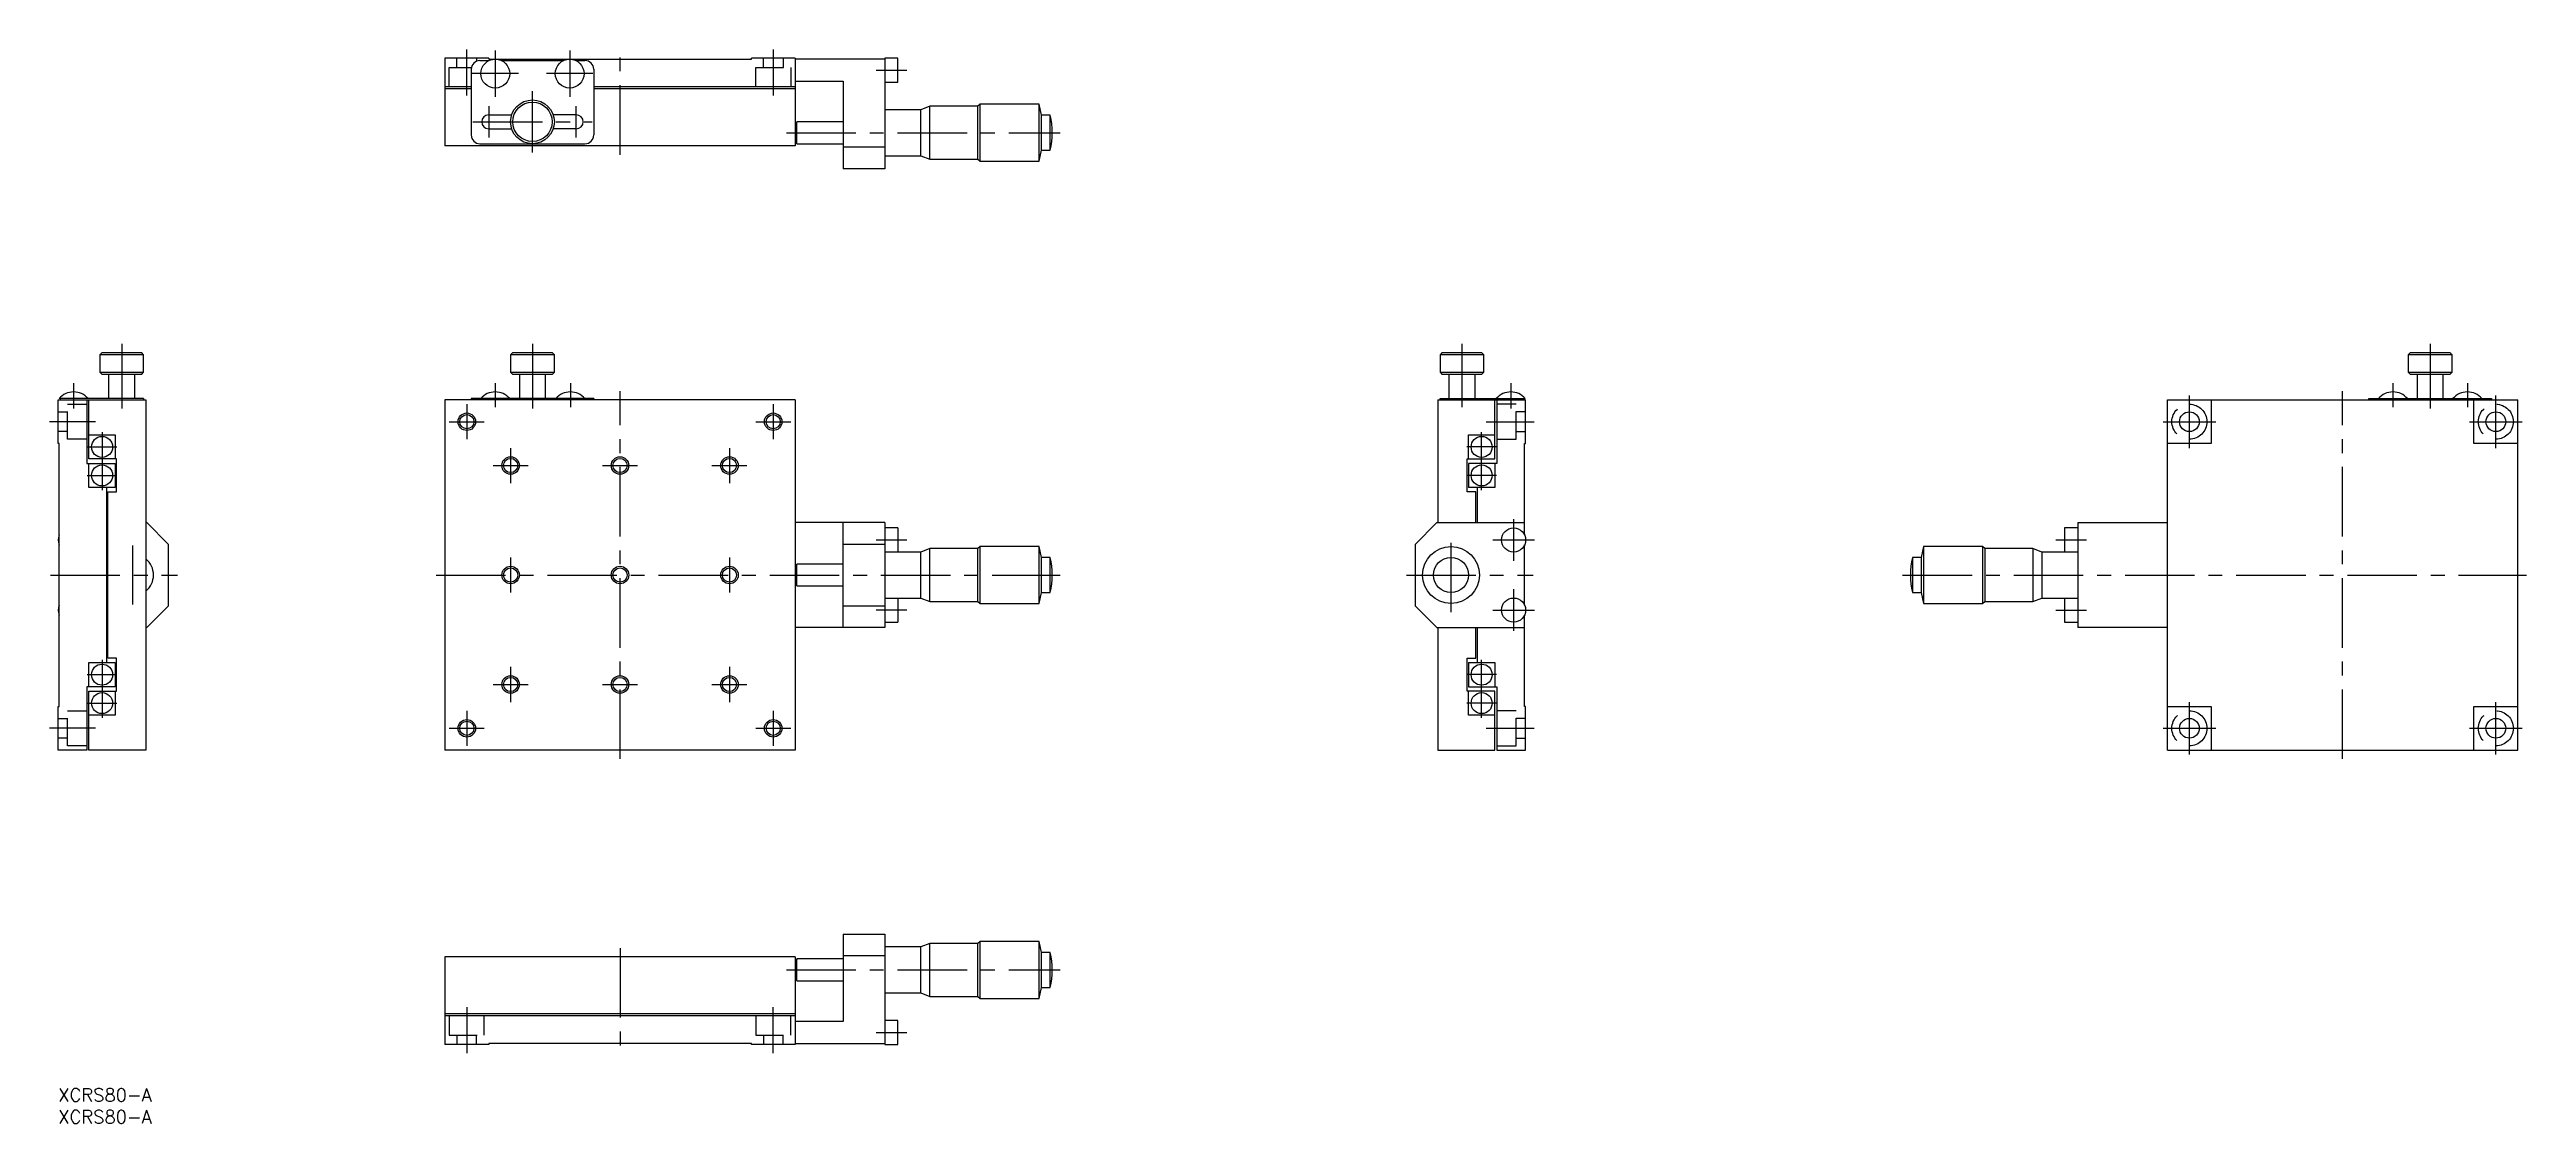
# Model space of a CAD drawing. Extents: x -2 to 564, y -8 to 237.
import ezdxf

# ---------------------------------------------------------------- set-up
doc = ezdxf.new("R2010")
doc.units = 0
doc.header["$LTSCALE"] = 0.5
doc.linetypes.add('CENTER', pattern=[50.8, 31.75, -6.35, 6.35, -6.35])
doc.linetypes.add('DASHED', pattern=[19.05, 12.7, -6.35])
for name, color, linetype in [('MSM_CENTER', 1, 'CENTER'), ('MSM_CONTINUOUS', 7, 'CONTINUOUS'), ('MSM_DASHED', 4, 'DASHED'), ('MSM_NARROW', 5, 'CONTINUOUS'), ('MSM_PART_NUMBER', 7, 'CONTINUOUS')]:
    doc.layers.add(name, color=color, linetype=linetype)
doc.styles.get("Standard").update_dxf_attribs({"font": 'txt.shx', "height": 3, "bigfont": 'bigfont.shx'})

# ---------------------------------------------------------------- blocks, each defined once
blk = doc.blocks.new('*U2')
at = {"layer": 'MSM_PART_NUMBER'}
blk.add_text('XCRS80-A', height=3, dxfattribs=at).set_placement((0, -3))
blk = doc.blocks.new('*U3')
at = {"layer": 'MSM_PART_NUMBER'}
blk.add_text('XCRS80-A', height=3, dxfattribs=at).set_placement((0, -8))

msp = doc.modelspace()

# ---------------------------------------------------------------- linework, layer by layer
at = {"layer": 'MSM_CENTER'}
for p, q in [((93.32, 226.7), (93.32, 237.2)), ((99.82, 237), (99.82, 226.4)), ((116.82, 237), (116.82, 226.4)), ((128.32, 213.2), (128.32, 237)), ((163.32, 237.2), (163.32, 226.7)), ((186.82, 232.5), (193.82, 232.5)), ((105.12, 231.7), (94.52, 231.7)), ((108.32, 213.7), (108.32, 227.7)), ((122.12, 231.7), (111.52, 231.7)), ((94.72, 220.7), (121.92, 220.7)), ((98.32, 224.3), (98.32, 217.1)), ((118.32, 217.1), (118.32, 224.3)), ((166.32, 218.2), (228.83, 218.2)), ((14.5, 170.03), (14.5, 155.22)), ((108.32, 170.03), (108.32, 155.22)), ((320.65, 170.03), (320.65, 155.53)), ((541.83, 170.03), (541.83, 155.22)), ((3.5, 161.03), (3.5, 155.22)), ((99.82, 161.03), (99.82, 155.53)), ((116.97, 161.03), (116.97, 155.53)), ((128.32, 75.22), (128.32, 159.22)), ((331.8, 161.03), (331.8, 155.22)), ((521.83, 75.22), (521.83, 159.22)), ((533.33, 161.03), (533.33, 155.53)), ((550.33, 161.03), (550.33, 155.53)), ((93.32, 156.22), (93.32, 148.22)), ((163.32, 156.22), (163.32, 148.22)), ((486.83, 146.22), (486.83, 158.22)), ((556.83, 146.22), (556.83, 158.22)), ((8.5, 152.22), (-2, 152.22)), ((10, 149.87), (10, 136.58)), ((89.32, 152.22), (97.32, 152.22)), ((159.32, 152.22), (167.32, 152.22)), ((325.15, 136.58), (325.15, 149.87)), ((326.15, 152.22), (337.15, 152.22)), ((480.83, 152.22), (492.83, 152.22)), ((550.83, 152.22), (562.83, 152.22)), ((6.61, 146.47), (13.39, 146.47)), ((99.32, 142.22), (107.32, 142.22)), ((103.32, 146.22), (103.32, 138.22)), ((124.32, 142.22), (132.32, 142.22)), ((149.32, 142.22), (157.32, 142.22)), ((153.32, 146.22), (153.32, 138.22)), ((328.54, 146.47), (321.76, 146.47)), ((6.61, 139.97), (13.39, 139.97)), ((328.54, 139.97), (321.76, 139.97)), ((186.82, 125.22), (193.82, 125.22)), ((318.15, 108.72), (318.15, 125.72)), ((327.7, 125.22), (337.2, 125.22)), ((332.45, 129.97), (332.45, 120.47)), ((456.33, 125.22), (463.33, 125.22)), ((17, 110.47), (17, 123.97)), ((103.32, 121.22), (103.32, 113.22)), ((153.32, 121.22), (153.32, 113.22)), ((-1.8, 117.22), (27.2, 117.22)), ((86.32, 117.22), (228.83, 117.22)), ((307.95, 117.22), (336.95, 117.22)), ((332.45, 113.97), (332.45, 104.47)), ((421.32, 117.22), (563.83, 117.22)), ((193.82, 109.22), (186.82, 109.22)), ((327.7, 109.22), (337.2, 109.22)), ((456.33, 109.22), (463.33, 109.22)), ((10, 97.87), (10, 84.58)), ((103.32, 96.22), (103.32, 88.22)), ((153.32, 96.22), (153.32, 88.22)), ((325.15, 84.58), (325.15, 97.87)), ((6.61, 94.47), (13.39, 94.47)), ((99.32, 92.22), (107.32, 92.22)), ((124.32, 92.22), (132.32, 92.22)), ((149.32, 92.22), (157.32, 92.22)), ((328.54, 94.47), (321.76, 94.47)), ((6.61, 87.97), (13.39, 87.97)), ((93.32, 86.22), (93.32, 78.22)), ((163.32, 86.22), (163.32, 78.22)), ((328.54, 87.97), (321.76, 87.97)), ((486.83, 76.22), (486.83, 88.22)), ((556.83, 76.22), (556.83, 88.22)), ((8.5, 82.22), (-2, 82.22)), ((89.32, 82.22), (97.32, 82.22)), ((159.32, 82.22), (167.32, 82.22)), ((326.15, 82.22), (337.15, 82.22)), ((480.83, 82.22), (492.83, 82.22)), ((550.83, 82.22), (562.83, 82.22)), ((128.32, 32.05), (128.32, 8.25)), ((166.32, 27.05), (228.83, 27.05)), ((93.32, 18.55), (93.32, 8.05)), ((163.32, 8.05), (163.32, 18.55)), ((186.82, 12.75), (193.82, 12.75))]:
    msp.add_line(p, q, dxfattribs=at)
at = {"layer": 'MSM_CONTINUOUS'}
for p, q in [((88.32, 235.2), (88.32, 215.2)), ((98.32, 235.2), (88.32, 235.2)), ((94.32, 232.7), (94.32, 217.7)), ((96.32, 234.7), (98.45, 234.7)), ((98.32, 235.2), (98.32, 235)), ((98.32, 235), (158.32, 235)), ((101.2, 234.7), (115.45, 234.7)), ((118.2, 234.7), (120.32, 234.7)), ((122.32, 232.7), (122.32, 217.7)), ((158.32, 235), (158.32, 235.2)), ((168.32, 235.2), (158.32, 235.2)), ((168.32, 235.2), (168.32, 215.2)), ((188.82, 235), (168.32, 235)), ((188.82, 235.25), (188.82, 210)), ((191.82, 235.25), (188.82, 235.25)), ((191.82, 229.75), (191.82, 235.25)), ((94.32, 228.7), (88.32, 228.7)), ((94.32, 228.2), (88.32, 228.2)), ((168.32, 228.7), (122.32, 228.7)), ((168.32, 228.2), (122.32, 228.2)), ((168.32, 230), (179.32, 230)), ((179.32, 230), (179.32, 210)), ((188.82, 229.75), (191.82, 229.75)), ((98.32, 222.3), (103.59, 222.3)), ((118.32, 222.3), (113.06, 222.3)), ((179.32, 220.7), (168.69, 220.7)), ((168.69, 215.7), (168.69, 220.7)), ((197.07, 223.45), (188.82, 223.45)), ((199.07, 224.25), (197.07, 223.45)), ((197.07, 212.95), (197.07, 223.45)), ((210.07, 224.25), (199.07, 224.25)), ((199.07, 212.15), (199.07, 224.25)), ((210.57, 224.7), (210.07, 224.25)), ((210.07, 212.15), (210.07, 224.25)), ((224.07, 224.7), (210.57, 224.7)), ((210.57, 211.7), (210.57, 224.7)), ((224.57, 222.2), (224.07, 224.7)), ((224.07, 211.7), (224.07, 224.7)), ((226.57, 222.2), (224.57, 222.2)), ((224.57, 214.2), (224.57, 222.2)), ((226.57, 214.2), (226.57, 222.2)), ((168.32, 215.2), (88.32, 215.2)), ((96.32, 215.7), (120.32, 215.7)), ((98.32, 219.1), (103.59, 219.1)), ((118.32, 219.1), (113.06, 219.1)), ((168.69, 215.7), (179.32, 215.7)), ((179.32, 215), (188.82, 215)), ((188.82, 210), (179.32, 210)), ((188.82, 212.95), (197.07, 212.95)), ((197.07, 212.95), (199.07, 212.15)), ((199.07, 212.15), (210.07, 212.15)), ((210.07, 212.15), (210.57, 211.7)), ((210.57, 211.7), (224.07, 211.7)), ((224.07, 211.7), (224.57, 214.2)), ((224.57, 214.2), (226.57, 214.2)), ((10, 168.03), (9.5, 167.53)), ((19.5, 167.53), (9.5, 167.53)), ((9.5, 167.53), (9.5, 163.53)), ((10, 168.03), (19, 168.03)), ((19.5, 167.53), (19, 168.03)), ((19.5, 163.53), (19.5, 167.53)), ((103.82, 168.03), (103.32, 167.53)), ((113.32, 167.53), (103.32, 167.53)), ((103.32, 167.53), (103.32, 163.53)), ((103.82, 168.03), (112.82, 168.03)), ((113.32, 167.53), (112.82, 168.03)), ((113.32, 163.53), (113.32, 167.53)), ((316.15, 168.03), (315.65, 167.53)), ((325.65, 167.53), (315.65, 167.53)), ((315.65, 167.53), (315.65, 163.53)), ((316.15, 168.03), (325.15, 168.03)), ((325.65, 167.53), (325.15, 168.03)), ((325.65, 163.53), (325.65, 167.53)), ((537.33, 168.03), (536.83, 167.53)), ((546.83, 167.53), (536.83, 167.53)), ((536.83, 167.53), (536.83, 163.53)), ((537.33, 168.03), (546.33, 168.03)), ((546.83, 167.53), (546.33, 168.03)), ((546.83, 163.53), (546.83, 167.53)), ((9.5, 163.53), (19.5, 163.53)), ((9.5, 163.53), (10, 163.03)), ((19, 163.03), (10, 163.03)), ((11.5, 163.03), (11.5, 157.53)), ((17.5, 157.53), (17.5, 163.03)), ((19, 163.03), (19.5, 163.53)), ((103.32, 163.53), (113.32, 163.53)), ((103.32, 163.53), (103.82, 163.03)), ((112.82, 163.03), (103.82, 163.03)), ((105.32, 163.03), (105.32, 157.53)), ((111.32, 157.53), (111.32, 163.03)), ((112.82, 163.03), (113.32, 163.53)), ((315.65, 163.53), (325.65, 163.53)), ((315.65, 163.53), (316.15, 163.03)), ((325.15, 163.03), (316.15, 163.03)), ((317.65, 163.03), (317.65, 157.53)), ((323.65, 157.53), (323.65, 163.03)), ((325.15, 163.03), (325.65, 163.53)), ((536.83, 163.53), (546.83, 163.53)), ((536.83, 163.53), (537.33, 163.03)), ((546.33, 163.03), (537.33, 163.03)), ((538.83, 163.03), (538.83, 157.53)), ((544.83, 157.53), (544.83, 163.03)), ((546.33, 163.03), (546.83, 163.53)), ((0, 147.22), (0, 157.22)), ((0, 157.22), (20, 157.22)), ((19.5, 157.53), (0.2, 157.53)), ((0.5, 157.22), (0.5, 157.53)), ((6.5, 157.22), (6.5, 142.72)), ((7, 143.72), (7, 157.22)), ((19.5, 157.53), (19.5, 157.22)), ((20, 157.22), (20, 77.22)), ((168.32, 157.22), (88.32, 157.22)), ((88.32, 157.22), (88.32, 77.22)), ((94.32, 157.53), (94.32, 157.22)), ((122.32, 157.53), (94.32, 157.53)), ((122.32, 157.53), (122.32, 157.22)), ((168.32, 157.22), (168.32, 77.22)), ((315.15, 157.22), (315.15, 129.22)), ((315.15, 157.22), (335.15, 157.22)), ((315.65, 157.22), (315.65, 157.53)), ((315.65, 157.53), (335.1, 157.53)), ((328.15, 143.72), (328.15, 157.22)), ((328.65, 157.22), (328.65, 142.72)), ((334.65, 157.53), (334.65, 157.22)), ((335.15, 147.22), (335.15, 157.22)), ((481.83, 77.22), (481.83, 157.22)), ((481.83, 157.22), (561.83, 157.22)), ((491.83, 157.22), (491.83, 147.22)), ((527.83, 157.22), (527.83, 157.53)), ((527.83, 157.53), (555.83, 157.53)), ((551.83, 147.22), (551.83, 157.22)), ((555.83, 157.53), (555.83, 157.22)), ((561.83, 77.22), (561.83, 157.22)), ((0.2, 147.22), (0, 147.22)), ((0.2, 87.22), (0.2, 147.22)), ((7, 149.22), (13, 149.22)), ((13, 149.22), (13, 143.72)), ((322.15, 149.22), (328.15, 149.22)), ((322.15, 143.72), (322.15, 149.22)), ((334.95, 126.37), (334.95, 147.22)), ((334.95, 147.22), (335.15, 147.22)), ((491.83, 147.22), (481.83, 147.22)), ((561.83, 147.22), (551.83, 147.22)), ((6.5, 142.72), (13, 142.72)), ((13.3, 143.72), (7, 143.72)), ((7, 137.22), (7, 142.72)), ((13, 142.72), (13, 137.22)), ((13.3, 136.22), (13.3, 143.72)), ((321.85, 143.72), (328.15, 143.72)), ((321.85, 136.22), (321.85, 143.72)), ((322.15, 142.72), (322.15, 137.22)), ((328.65, 142.72), (322.15, 142.72)), ((328.15, 142.72), (328.15, 137.22)), ((13, 137.22), (7, 137.22)), ((11, 137.22), (11, 97.22)), ((11.3, 98.22), (11.3, 136.22)), ((11.3, 136.22), (13.3, 136.22)), ((323.85, 136.22), (321.85, 136.22)), ((328.15, 137.22), (322.15, 137.22)), ((323.85, 129.22), (323.85, 136.22)), ((324.15, 137.22), (324.15, 129.22)), ((11.3, 129.22), (11, 129.22)), ((20.2, 129.22), (20, 129.22)), ((25.2, 124.22), (20.2, 129.22)), ((188.82, 129.22), (168.32, 129.22)), ((179.32, 105.22), (179.32, 129.22)), ((188.82, 129.22), (188.82, 105.22)), ((191.82, 127.97), (188.82, 127.97)), ((191.82, 127.97), (191.82, 122.47)), ((314.95, 129.22), (309.95, 124.22)), ((314.95, 129.22), (334.95, 129.22)), ((458.33, 127.97), (458.33, 122.47)), ((461.33, 127.97), (458.33, 127.97)), ((461.33, 129.22), (481.83, 129.22)), ((461.33, 129.22), (461.33, 105.22)), ((25.2, 110.22), (25.2, 124.22)), ((179.32, 119.72), (168.69, 119.72)), ((168.69, 114.72), (168.69, 119.72)), ((188.82, 124.22), (179.32, 124.22)), ((197.07, 122.47), (188.82, 122.47)), ((199.07, 123.27), (197.07, 122.47)), ((197.07, 111.97), (197.07, 122.47)), ((210.07, 123.27), (199.07, 123.27)), ((199.07, 111.17), (199.07, 123.27)), ((210.57, 123.72), (210.07, 123.27)), ((210.07, 111.17), (210.07, 123.27)), ((224.07, 123.72), (210.57, 123.72)), ((210.57, 110.72), (210.57, 123.72)), ((224.57, 121.22), (224.07, 123.72)), ((224.07, 110.72), (224.07, 123.72)), ((226.57, 121.22), (224.57, 121.22)), ((224.57, 113.22), (224.57, 121.22)), ((226.57, 113.22), (226.57, 121.22)), ((309.95, 124.22), (309.95, 110.22)), ((334.95, 110.37), (334.95, 124.08)), ((425.58, 121.22), (423.58, 121.22)), ((423.58, 121.22), (423.58, 113.22)), ((426.08, 123.72), (425.58, 121.22)), ((425.58, 121.22), (425.58, 113.22)), ((439.58, 123.72), (426.08, 123.72)), ((426.08, 123.72), (426.08, 110.72)), ((440.08, 123.27), (439.58, 123.72)), ((439.58, 123.72), (439.58, 110.72)), ((451.08, 123.27), (440.08, 123.27)), ((440.08, 123.27), (440.08, 111.17)), ((453.08, 122.47), (451.08, 123.27)), ((451.08, 123.27), (451.08, 111.17)), ((461.33, 122.47), (453.08, 122.47)), ((453.08, 122.47), (453.08, 111.97)), ((168.69, 114.72), (179.32, 114.72)), ((224.07, 110.72), (224.57, 113.22)), ((224.57, 113.22), (226.57, 113.22)), ((423.58, 113.22), (425.58, 113.22)), ((425.58, 113.22), (426.08, 110.72)), ((20.2, 105.22), (25.2, 110.22)), ((179.32, 110.22), (188.82, 110.22)), ((188.82, 111.97), (197.07, 111.97)), ((191.82, 111.97), (191.82, 106.47)), ((197.07, 111.97), (199.07, 111.17)), ((199.07, 111.17), (210.07, 111.17)), ((210.07, 111.17), (210.57, 110.72)), ((210.57, 110.72), (224.07, 110.72)), ((309.95, 110.22), (314.95, 105.22)), ((334.95, 87.22), (334.95, 108.08)), ((426.08, 110.72), (439.58, 110.72)), ((439.58, 110.72), (440.08, 111.17)), ((440.08, 111.17), (451.08, 111.17)), ((451.08, 111.17), (453.08, 111.97)), ((453.08, 111.97), (461.33, 111.97)), ((458.33, 111.97), (458.33, 106.47)), ((11.3, 105.22), (11, 105.22)), ((20.2, 105.22), (20, 105.22)), ((188.82, 105.22), (168.32, 105.22)), ((188.82, 106.47), (191.82, 106.47)), ((314.95, 105.22), (334.95, 105.22)), ((315.15, 105.22), (315.15, 77.22)), ((323.85, 98.22), (323.85, 105.22)), ((324.15, 105.22), (324.15, 97.22)), ((458.33, 106.47), (461.33, 106.47)), ((481.83, 105.22), (461.33, 105.22)), ((7, 97.22), (13, 97.22)), ((7, 91.72), (7, 97.22)), ((13.3, 98.22), (11.3, 98.22)), ((13, 97.22), (13, 91.72)), ((13.3, 90.72), (13.3, 98.22)), ((321.85, 90.72), (321.85, 98.22)), ((321.85, 98.22), (323.85, 98.22)), ((322.15, 97.22), (322.15, 91.72)), ((322.15, 97.22), (328.15, 97.22)), ((328.15, 97.22), (328.15, 91.72)), ((13, 91.72), (6.5, 91.72)), ((6.5, 91.72), (6.5, 77.22)), ((7, 77.22), (7, 90.72)), ((7, 90.72), (13.3, 90.72)), ((13, 90.72), (13, 85.22)), ((328.15, 90.72), (321.85, 90.72)), ((322.15, 91.72), (328.65, 91.72)), ((322.15, 85.22), (322.15, 90.72)), ((328.15, 77.22), (328.15, 90.72)), ((328.65, 91.72), (328.65, 77.22)), ((0, 87.22), (0.2, 87.22)), ((0, 77.22), (0, 87.22)), ((13, 85.22), (7, 85.22)), ((328.15, 85.22), (322.15, 85.22)), ((335.15, 87.22), (334.95, 87.22)), ((335.15, 77.22), (335.15, 87.22)), ((481.83, 87.22), (491.83, 87.22)), ((491.83, 87.22), (491.83, 77.22)), ((551.83, 87.22), (561.83, 87.22)), ((551.83, 77.22), (551.83, 87.22)), ((6.5, 77.22), (0, 77.22)), ((20, 77.22), (7, 77.22)), ((168.32, 77.22), (88.32, 77.22)), ((315.15, 77.22), (328.15, 77.22)), ((328.65, 77.22), (335.15, 77.22)), ((481.83, 77.22), (561.83, 77.22)), ((179.32, 35.25), (188.82, 35.25)), ((179.32, 35.25), (179.32, 15.25)), ((188.82, 35.25), (188.82, 10)), ((168.32, 30.05), (88.32, 30.05)), ((88.32, 30.05), (88.32, 10.05)), ((168.32, 30.05), (168.32, 10.05)), ((179.32, 29.55), (168.69, 29.55)), ((168.69, 24.55), (168.69, 29.55)), ((188.82, 30.25), (179.32, 30.25)), ((197.07, 32.3), (188.82, 32.3)), ((199.07, 33.1), (197.07, 32.3)), ((197.07, 21.8), (197.07, 32.3)), ((210.07, 33.1), (199.07, 33.1)), ((199.07, 21), (199.07, 33.1)), ((210.57, 33.55), (210.07, 33.1)), ((210.07, 21), (210.07, 33.1)), ((224.07, 33.55), (210.57, 33.55)), ((210.57, 20.55), (210.57, 33.55)), ((224.57, 31.05), (224.07, 33.55)), ((224.07, 20.55), (224.07, 33.55)), ((226.57, 31.05), (224.57, 31.05)), ((224.57, 23.05), (224.57, 31.05)), ((226.57, 23.05), (226.57, 31.05)), ((168.69, 24.55), (179.32, 24.55)), ((224.07, 20.55), (224.57, 23.05)), ((224.57, 23.05), (226.57, 23.05)), ((168.32, 17.05), (88.32, 17.05)), ((188.82, 21.8), (197.07, 21.8)), ((197.07, 21.8), (199.07, 21)), ((199.07, 21), (210.07, 21)), ((210.07, 21), (210.57, 20.55)), ((210.57, 20.55), (224.07, 20.55)), ((168.32, 16.55), (88.32, 16.55)), ((179.32, 15.25), (168.32, 15.25)), ((191.82, 15.5), (188.82, 15.5)), ((191.82, 10), (191.82, 15.5)), ((98.32, 10.05), (88.32, 10.05)), ((158.32, 10.25), (98.32, 10.25)), ((98.32, 10.25), (98.32, 10.05)), ((158.32, 10.05), (158.32, 10.25)), ((168.32, 10.05), (158.32, 10.05)), ((168.32, 10.25), (188.82, 10.25)), ((188.82, 10), (191.82, 10))]:
    msp.add_line(p, q, dxfattribs=at)
for centre, radius in [((99.82, 231.7), 3.3), ((116.82, 231.7), 3.3), ((108.32, 220.7), 5), ((108.32, 220.7), 4.5), ((93.32, 152.22), 1.62), ((163.32, 152.22), 1.62), ((486.83, 152.22), 2.25), ((556.83, 152.22), 2.25), ((10, 146.47), 2.4), ((325.15, 146.47), 2.4), ((10, 139.97), 2.4), ((103.32, 142.22), 1.62), ((128.32, 142.22), 1.62), ((153.32, 142.22), 1.62), ((325.15, 139.97), 2.4), ((332.45, 125.22), 2.75), ((103.32, 117.22), 1.62), ((128.32, 117.22), 1.62), ((153.32, 117.22), 1.62), ((318.15, 117.22), 6.5), ((318.15, 117.22), 4), ((332.45, 109.22), 2.75), ((10, 94.47), 2.4), ((325.15, 94.47), 2.4), ((103.32, 92.22), 1.62), ((128.32, 92.22), 1.62), ((153.32, 92.22), 1.62), ((10, 87.97), 2.4), ((325.15, 87.97), 2.4), ((93.32, 82.22), 1.62), ((163.32, 82.22), 1.62), ((486.83, 82.22), 2.25), ((556.83, 82.22), 2.25)]:
    msp.add_circle(centre, radius, dxfattribs=at)
for centre, radius, start, end in [((96.32, 232.7), 2, 90, 180), ((120.32, 232.7), 2, 0, 90), ((98.32, 220.7), 1.6, 90, 270), ((118.32, 220.7), 1.6, 270, 90), ((176.95, 218.2), 8.63, 163.1627, 196.8373), ((210.82, 218.2), 16.25, 345.75, 14.25), ((96.32, 217.7), 2, 180, 270), ((120.32, 217.7), 2, 270, 0), ((3.5, 154.65), 4.38, 41.1121, 138.8879), ((99.82, 154.65), 4.38, 41.1121, 138.8879), ((116.97, 154.65), 4.38, 41.1121, 138.8879), ((331.8, 154.65), 4.38, 41.1121, 138.8879), ((533.33, 154.65), 4.38, 41.1121, 138.8879), ((550.33, 154.65), 4.38, 41.1121, 138.8879), ((2.7, 125.22), 2.75, 155.38, 204.62), ((17, 117.22), 4.75, 309.1667, 50.8333), ((176.95, 117.22), 8.63, 163.1627, 196.8373), ((210.82, 117.22), 16.25, 345.75, 14.25), ((439.33, 117.22), 16.25, 165.75, 194.25), ((2.7, 109.22), 2.75, 155.38, 204.62), ((176.95, 27.05), 8.63, 163.1627, 196.8373), ((210.82, 27.05), 16.25, 345.75, 14.25)]:
    msp.add_arc(centre, radius, start, end, dxfattribs=at)
at = {"layer": 'MSM_DASHED'}
for p, q in [((89.32, 233.1), (94.36, 233.1)), ((89.32, 228.7), (89.32, 233.1)), ((91.07, 233.1), (91.07, 235.2)), ((95.57, 235.2), (95.57, 234.55)), ((159.32, 233.1), (167.32, 233.1)), ((159.32, 228.7), (159.32, 233.1)), ((161.07, 233.1), (161.07, 235.2)), ((165.57, 235.2), (165.57, 233.1)), ((167.32, 233.1), (167.32, 228.7)), ((0, 154.47), (2.1, 154.47)), ((2.1, 148.22), (2.1, 156.22)), ((2.1, 156.22), (6.5, 156.22)), ((333.05, 156.22), (328.65, 156.22)), ((333.05, 148.22), (333.05, 156.22)), ((335.15, 154.47), (333.05, 154.47)), ((2.1, 149.97), (0, 149.97)), ((6.5, 148.22), (2.1, 148.22)), ((328.65, 148.22), (333.05, 148.22)), ((333.05, 149.97), (335.15, 149.97)), ((2.1, 78.22), (2.1, 86.22)), ((2.1, 86.22), (6.5, 86.22)), ((333.05, 86.22), (328.65, 86.22)), ((333.05, 78.22), (333.05, 86.22)), ((0, 84.47), (2.1, 84.47)), ((2.1, 79.97), (0, 79.97)), ((335.15, 84.47), (333.05, 84.47)), ((333.05, 79.97), (335.15, 79.97)), ((6.5, 78.22), (2.1, 78.22)), ((328.65, 78.22), (333.05, 78.22)), ((89.32, 16.55), (89.32, 12.15)), ((89.32, 12.15), (97.32, 12.15)), ((91.07, 12.15), (91.07, 10.05)), ((95.57, 10.05), (95.57, 12.15)), ((97.32, 12.15), (97.32, 16.55)), ((159.32, 16.55), (159.32, 12.15)), ((159.32, 12.15), (167.32, 12.15)), ((161.07, 12.15), (161.07, 10.05)), ((165.57, 10.05), (165.57, 12.15)), ((167.32, 12.15), (167.32, 16.55))]:
    msp.add_line(p, q, dxfattribs=at)
for centre in [(486.83, 152.22), (556.83, 152.22), (486.83, 82.22), (556.83, 82.22)]:
    msp.add_circle(centre, 4, dxfattribs=at)
at = {"layer": 'MSM_NARROW'}
for centre in [(93.32, 152.22), (163.32, 152.22), (103.32, 142.22), (128.32, 142.22), (153.32, 142.22), (103.32, 117.22), (128.32, 117.22), (153.32, 117.22), (103.32, 92.22), (128.32, 92.22), (153.32, 92.22), (93.32, 82.22), (163.32, 82.22)]:
    msp.add_circle(centre, 2, dxfattribs=at)

# ---------------------------------------------------------------- block references
at = {"layer": 'MSM_CONTINUOUS'}
for name in ['*U2', '*U3']:
    msp.add_blockref(name, (0, 0), dxfattribs=at)

doc.saveas('drawing.dxf')
